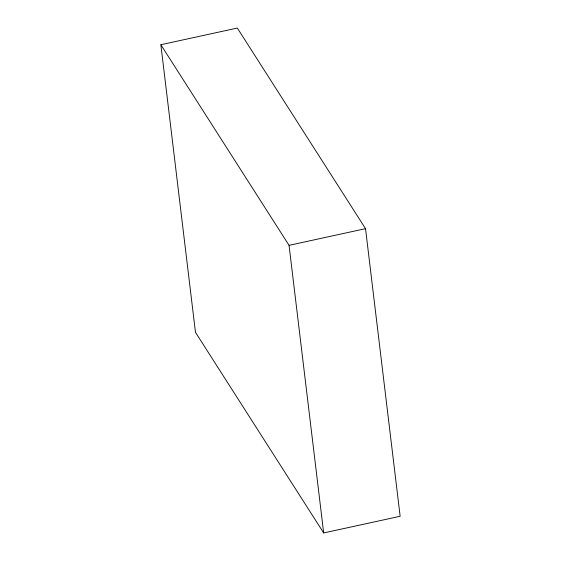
<?xml version="1.0" encoding="UTF-8"?>
<svg xmlns="http://www.w3.org/2000/svg" width="561" height="561" viewBox="0 0 561 561"><rect width="100%" height="100%" fill="white"/><g stroke="black" fill="none" stroke-linecap="round" stroke-linejoin="round"><path stroke-width="0.84" d="M160.853 44.726L237.324 28.05L365.527 228.664L400.147 516.274L323.676 532.95L195.473 332.336L160.853 44.726L289.055 245.339L323.676 532.95M289.055 245.339L365.527 228.664"/></g></svg>
